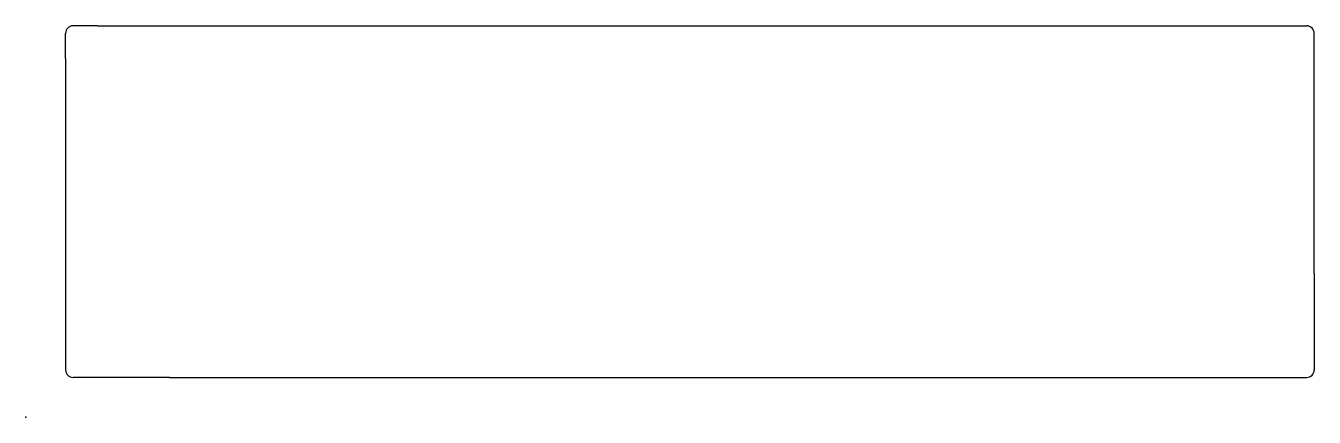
# Model space of a CAD drawing. Extents: x 0 to 342, y 0 to 104.
import ezdxf

# ---------------------------------------------------------------- set-up
doc = ezdxf.new("R2010")
doc.units = 0
doc.header["$MEASUREMENT"] = 0

msp = doc.modelspace()

# ---------------------------------------------------------------- linework, layer by layer
at = {"linetype": 'Continuous'}
for p, q in [((19.05, 103.75), (12.55, 103.75)), ((19.05, 103.75), (339.87, 103.75)), ((10.55, 95.09), (10.55, 101.75)), ((341.87, 38.19), (341.87, 101.75)), ((10.55, 95.09), (10.55, 12.55)), ((341.87, 38.19), (341.87, 12.55)), ((38.1, 10.55), (12.55, 10.55)), ((38.1, 10.55), (339.87, 10.55))]:
    msp.add_line(p, q, dxfattribs=at)
for centre, start, end in [((12.55, 101.75), 90, 180), ((339.87, 101.75), 0, 90), ((12.55, 12.55), 180, 270), ((339.87, 12.55), 270, 0)]:
    msp.add_arc(centre, 2, start, end, dxfattribs=at)
msp.add_point((0, 0), dxfattribs=at)
msp.add_point((0, 0), dxfattribs=at)
msp.add_point((0, 0), dxfattribs=at)

doc.saveas('drawing.dxf')
